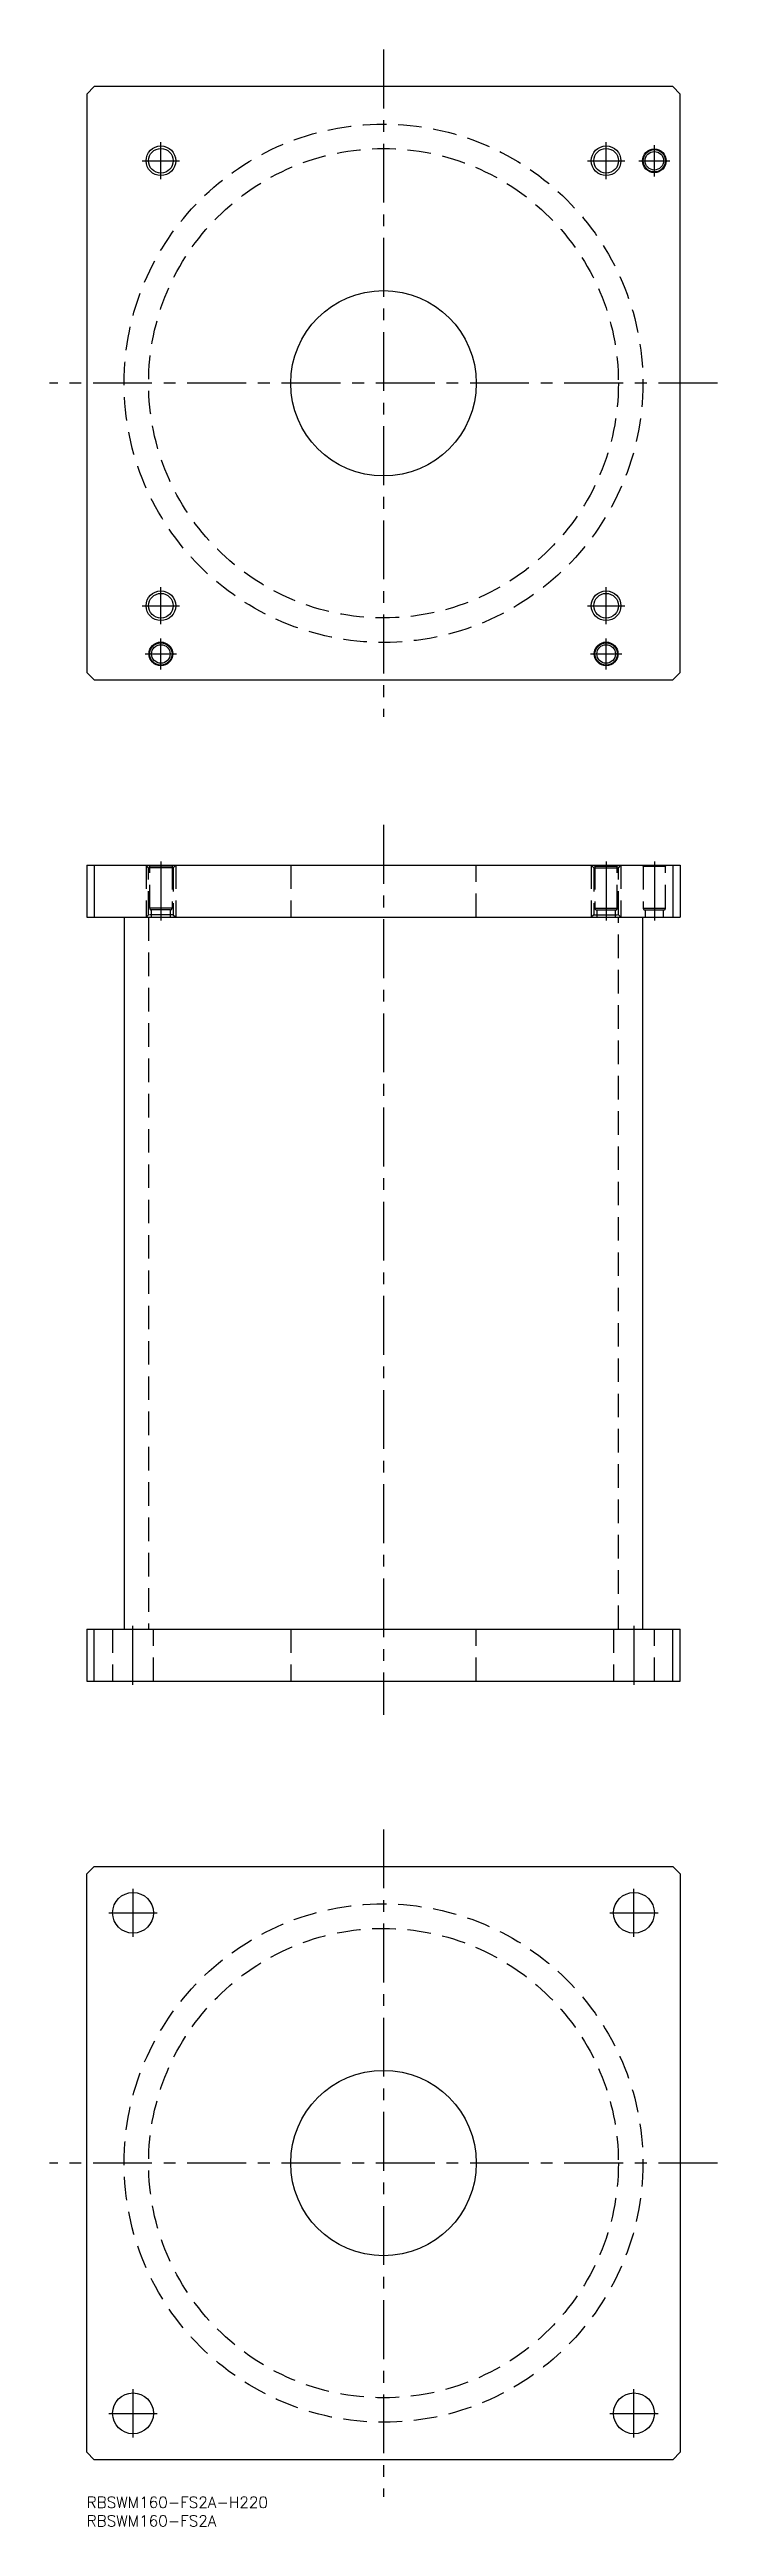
# Model space of a CAD drawing. Extents: x -10 to 170, y -8 to 660.
import ezdxf

# ---------------------------------------------------------------- set-up
doc = ezdxf.new("R2010")
doc.units = 0
doc.header["$LTSCALE"] = 0.5
doc.linetypes.add('CENTER', pattern=[50.8, 31.75, -6.35, 6.35, -6.35])
doc.linetypes.add('DASHED', pattern=[19.05, 12.7, -6.35])
for name, color, linetype in [('MSM_CENTER', 1, 'CENTER'), ('MSM_CONTINUOUS', 7, 'CONTINUOUS'), ('MSM_DASHED', 4, 'DASHED'), ('MSM_NARROW', 5, 'CONTINUOUS'), ('MSM_PART_NUMBER', 7, 'CONTINUOUS')]:
    doc.layers.add(name, color=color, linetype=linetype)
doc.styles.get("Standard").update_dxf_attribs({"font": 'txt.shx', "height": 3, "bigfont": 'bigfont.shx'})

msp = doc.modelspace()

# ---------------------------------------------------------------- linework, layer by layer
at = {"layer": 'MSM_CENTER'}
for p, q in [((80, 660), (80, 480)), ((20, 625), (20, 635)), ((140, 625), (140, 635)), ((15, 630), (25, 630)), ((135, 630), (145, 630)), ((148.8, 630), (157.2, 630)), ((153, 625.8), (153, 634.2)), ((170, 570), (-10, 570)), ((20, 505), (20, 515)), ((140, 505), (140, 515)), ((15, 510), (25, 510)), ((135, 510), (145, 510)), ((20, 492.8), (20, 501.2)), ((140, 492.8), (140, 501.2)), ((15.8, 497), (24.2, 497)), ((135.8, 497), (144.2, 497)), ((80, 450.8738), (80, 210.8738)), ((20, 441), (20, 425)), ((140, 441), (140, 425)), ((153, 441), (153, 425)), ((12.4749, 219), (12.4749, 235)), ((147.5251, 219), (147.5251, 235)), ((80, 180), (80, 0)), ((12.5, 151), (12.5, 164)), ((147.5, 151), (147.5, 164)), ((6, 157.5), (19, 157.5)), ((141, 157.5), (154, 157.5)), ((170, 90), (-10, 90)), ((12.5, 16), (12.5, 29)), ((147.5, 16), (147.5, 29)), ((6, 22.5), (19, 22.5)), ((141, 22.5), (154, 22.5))]:
    msp.add_line(p, q, dxfattribs=at)
at = {"layer": 'MSM_CONTINUOUS'}
for p, q in [((2, 650), (0, 648)), ((0, 648), (0, 492)), ((158, 650), (2, 650)), ((160, 648), (158, 650)), ((160, 492), (160, 648)), ((0, 492), (2, 490)), ((2, 490), (158, 490)), ((158, 490), (160, 492)), ((0, 440), (158, 440)), ((0, 440), (0, 426)), ((2, 440), (2, 426)), ((158, 440), (158, 426)), ((158, 440), (160, 440)), ((160, 440), (160, 426)), ((0, 426), (160, 426)), ((10.1, 426), (10.1, 234)), ((149.9, 234), (149.9, 426)), ((0, 234), (160, 234)), ((0, 234), (0, 220)), ((2, 220), (2, 234)), ((158, 220), (158, 234)), ((160, 220), (160, 234)), ((0, 220), (160, 220)), ((0, 168), (2, 170)), ((0, 12), (0, 168)), ((2, 170), (158, 170)), ((158, 170), (160, 168)), ((160, 168), (160, 12)), ((2, 10), (0, 12)), ((158, 10), (2, 10)), ((160, 12), (158, 10))]:
    msp.add_line(p, q, dxfattribs=at)
for centre, radius in [((20, 630), 3.3235), ((140, 630), 3.3235), ((153, 630), 3.2), ((153, 630), 3), ((153, 630), 2.5), ((80, 570), 25), ((20, 510), 3.3235), ((140, 510), 3.3235), ((20, 497), 3.2), ((20, 497), 3), ((20, 497), 2.5), ((140, 497), 3.2), ((140, 497), 3), ((140, 497), 2.5), ((12.5, 157.5), 5.5), ((147.5, 157.5), 5.5), ((80, 90), 25), ((12.5, 22.5), 5.5), ((147.5, 22.5), 5.5)]:
    msp.add_circle(centre, radius, dxfattribs=at)
at = {"layer": 'MSM_DASHED'}
for p, q in [((16.6765, 439.3235), (16, 440)), ((16, 440), (16, 426)), ((23.3235, 439.3235), (16.6765, 439.3235)), ((16.6765, 426.6765), (16.6765, 439.3235)), ((17, 439.8), (16.8, 440)), ((23, 439.8), (17, 439.8)), ((17, 428.4), (17, 439.8)), ((23.2, 440), (23, 439.8)), ((23, 439.8), (23, 428.4)), ((24, 440), (23.3235, 439.3235)), ((23.3235, 439.3235), (23.3235, 426.6765)), ((24, 440), (24, 426)), ((55, 440), (55, 426)), ((105, 426), (105, 440)), ((136, 440), (136.6765, 439.3235)), ((136, 440), (136, 426)), ((136.6765, 439.3235), (143.3235, 439.3235)), ((136.6765, 439.3235), (136.6765, 426.6765)), ((136.8, 440), (137, 439.8)), ((137, 439.8), (143, 439.8)), ((137, 439.8), (137, 428.4)), ((143, 439.8), (143.2, 440)), ((143, 428.4), (143, 439.8)), ((143.3235, 439.3235), (144, 440)), ((143.3235, 426.6765), (143.3235, 439.3235)), ((144, 440), (144, 426)), ((149.8, 440), (150, 439.8)), ((150, 439.8), (156, 439.8)), ((150, 439.8), (150, 428.4)), ((156, 439.8), (156.2, 440)), ((156, 428.4), (156, 439.8)), ((23, 428.4), (17, 428.4)), ((22.6, 428), (17.4, 428)), ((17.5, 426), (17.5, 428)), ((22.5, 428), (22.5, 426)), ((137, 428.4), (143, 428.4)), ((137.4, 428), (142.6, 428)), ((137.5, 428), (137.5, 426)), ((142.5, 426), (142.5, 428)), ((150, 428.4), (156, 428.4)), ((150.4, 428), (155.6, 428)), ((150.5, 428), (150.5, 426)), ((155.5, 426), (155.5, 428)), ((16, 426), (16.6765, 426.6765)), ((23.3235, 426.6765), (16.6765, 426.6765)), ((16.7, 426), (16.7, 234)), ((23.3235, 426.6765), (24, 426)), ((136.6765, 426.6765), (136, 426)), ((136.6765, 426.6765), (143.3235, 426.6765)), ((143.3, 234), (143.3, 426)), ((144, 426), (143.3235, 426.6765)), ((7, 234), (7, 220)), ((18, 220), (18, 234)), ((55, 234), (55, 220)), ((105, 220), (105, 234)), ((142, 234), (142, 220)), ((153, 220), (153, 234))]:
    msp.add_line(p, q, dxfattribs=at)
for centre, radius in [((80, 570), 69.9), ((80, 570), 63.3), ((80, 90), 69.9), ((80, 90), 63.3)]:
    msp.add_circle(centre, radius, dxfattribs=at)
for centre, start, end in [((17.4, 428.4), 180, 270), ((22.6, 428.4), 270, 0), ((137.4, 428.4), 180, 270), ((142.6, 428.4), 270, 0), ((150.4, 428.4), 180, 270), ((155.6, 428.4), 270, 0)]:
    msp.add_arc(centre, 0.4, start, end, dxfattribs=at)
at = {"layer": 'MSM_NARROW'}
for centre in [(20, 630), (140, 630), (20, 510), (140, 510)]:
    msp.add_circle(centre, 4, dxfattribs=at)

# ---------------------------------------------------------------- texts
at = {"layer": 'MSM_PART_NUMBER'}
for s, p in [('RBSWM160-FS2A-H220', (0, -3)), ('RBSWM160-FS2A', (0, -8))]:
    msp.add_text(s, height=3, dxfattribs=at).set_placement(p)

doc.saveas('drawing.dxf')
